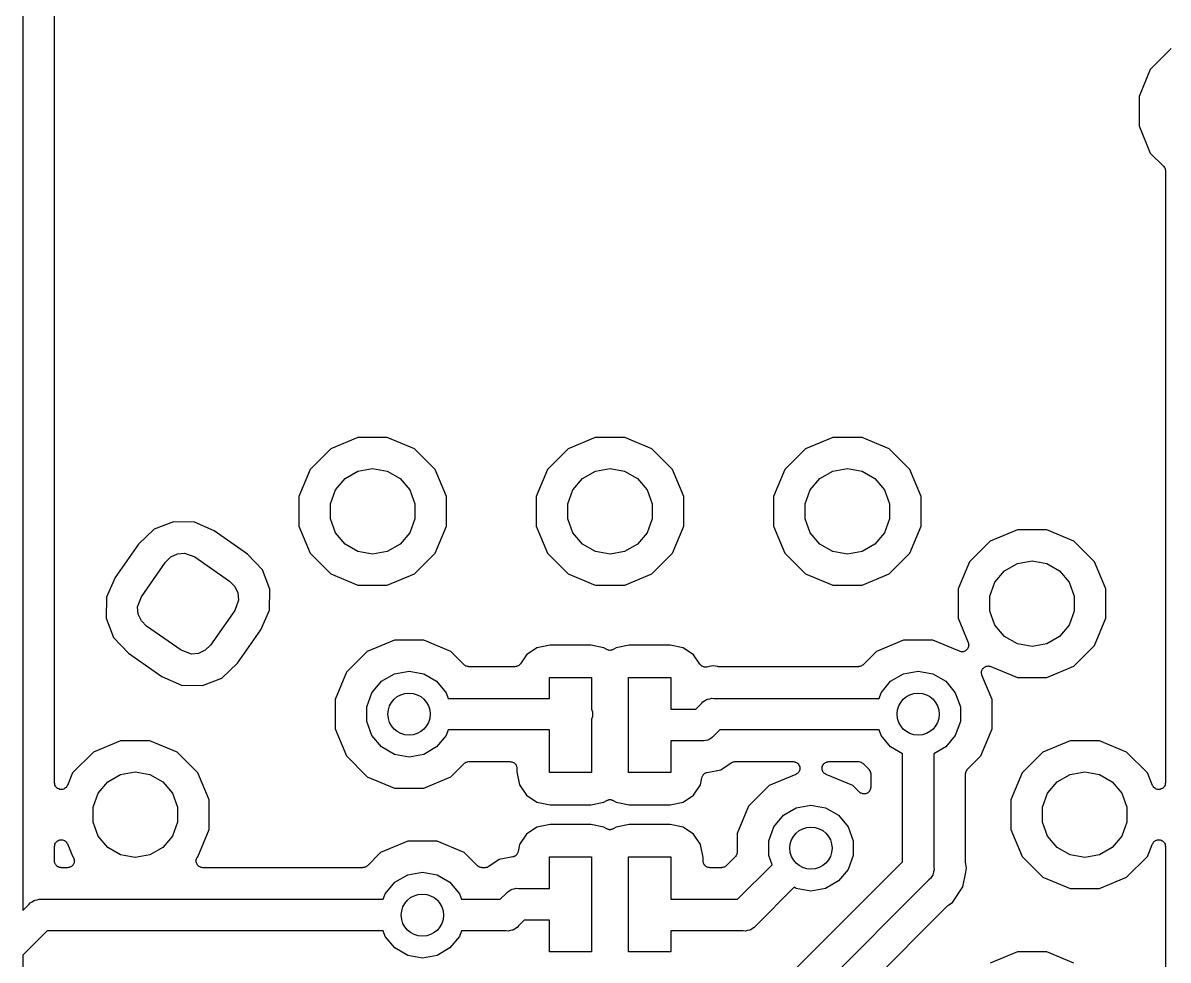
# Model space of a CAD drawing. Extents: x 64 to 244, y -149 to -41.
# Drawn here: x 83.48 to 105.19, y -79.59 to -61.83 of the extents above; entities that cross this region are included whole.
import ezdxf

# ---------------------------------------------------------------- set-up
doc = ezdxf.new("R2010")
doc.units = 0
doc.header["$MEASUREMENT"] = 0
doc.layers.add('BLACK', color=7, linetype='CONTINUOUS')

msp = doc.modelspace()

# ---------------------------------------------------------------- linework, layer by layer
at = {"layer": 'BLACK', "linetype": 'CONTINUOUS'}
for p, q in [((83.485, -57.2743), (83.485, -78.6507)), ((84.085, -76.2319), (84.085, -57.5754)), ((105.252, -62.3131), (104.858, -62.707)), ((104.858, -62.707), (104.645, -63.2215)), ((104.645, -63.2215), (104.645, -63.7785)), ((104.645, -63.7785), (104.858, -64.293)), ((104.858, -64.293), (105.108, -64.5427)), ((105.108, -64.5427), (105.111, -64.5473)), ((105.111, -64.5473), (105.115, -64.5509)), ((105.115, -64.5509), (105.124, -64.5652)), ((105.124, -64.5652), (105.133, -64.5788)), ((105.133, -64.5788), (105.135, -64.5842)), ((105.135, -64.5842), (105.137, -64.5891)), ((105.137, -64.5891), (105.14, -64.6054)), ((105.14, -64.6054), (105.145, -64.6214)), ((105.145, -64.6214), (105.144, -64.627)), ((105.144, -64.627), (105.145, -64.6325)), ((105.145, -64.6325), (105.145, -76.2319)), ((89.8365, -69.685), (89.322, -69.8981)), ((90.3935, -69.685), (89.8365, -69.685)), ((90.908, -69.8981), (90.3935, -69.685)), ((94.3365, -69.685), (93.822, -69.8981)), ((94.8935, -69.685), (94.3365, -69.685)), ((95.408, -69.8981), (94.8935, -69.685)), ((98.8365, -69.685), (98.322, -69.8981)), ((99.3935, -69.685), (98.8365, -69.685)), ((99.908, -69.8981), (99.3935, -69.685)), ((89.322, -69.8981), (88.9281, -70.292)), ((91.3019, -70.292), (90.908, -69.8981)), ((93.822, -69.8981), (93.4281, -70.292)), ((95.8019, -70.292), (95.408, -69.8981)), ((98.322, -69.8981), (97.9281, -70.292)), ((100.302, -70.292), (99.908, -69.8981)), ((88.9281, -70.292), (88.715, -70.8065)), ((89.5928, -70.4627), (89.8372, -70.3216)), ((89.8372, -70.3216), (90.115, -70.2727)), ((90.115, -70.2727), (90.3928, -70.3216)), ((90.3928, -70.3216), (90.6372, -70.4627)), ((91.515, -70.8065), (91.3019, -70.292)), ((93.4281, -70.292), (93.215, -70.8065)), ((94.0928, -70.4627), (94.3372, -70.3216)), ((94.3372, -70.3216), (94.615, -70.2727)), ((94.615, -70.2727), (94.8928, -70.3216)), ((94.8928, -70.3216), (95.1372, -70.4627)), ((96.015, -70.8065), (95.8019, -70.292)), ((97.9281, -70.292), (97.715, -70.8065)), ((98.5928, -70.4627), (98.8372, -70.3216)), ((98.8372, -70.3216), (99.115, -70.2727)), ((99.115, -70.2727), (99.3928, -70.3216)), ((99.3928, -70.3216), (99.6372, -70.4627)), ((100.515, -70.8065), (100.302, -70.292)), ((89.4115, -70.6788), (89.5928, -70.4627)), ((90.6372, -70.4627), (90.8185, -70.6788)), ((93.9115, -70.6788), (94.0928, -70.4627)), ((95.1372, -70.4627), (95.3185, -70.6788)), ((98.4115, -70.6788), (98.5928, -70.4627)), ((99.6372, -70.4627), (99.8185, -70.6788)), ((89.315, -70.9439), (89.4115, -70.6788)), ((90.8185, -70.6788), (90.915, -70.9439)), ((93.815, -70.9439), (93.9115, -70.6788)), ((95.3185, -70.6788), (95.415, -70.9439)), ((98.315, -70.9439), (98.4115, -70.6788)), ((99.8185, -70.6788), (99.915, -70.9439)), ((88.715, -70.8065), (88.715, -71.3635)), ((89.315, -71.2261), (89.315, -70.9439)), ((90.915, -70.9439), (90.915, -71.2261)), ((91.515, -71.3635), (91.515, -70.8065)), ((93.215, -70.8065), (93.215, -71.3635)), ((93.815, -71.2261), (93.815, -70.9439)), ((95.415, -70.9439), (95.415, -71.2261)), ((96.015, -71.3635), (96.015, -70.8065)), ((97.715, -70.8065), (97.715, -71.3635)), ((98.315, -71.2261), (98.315, -70.9439)), ((99.915, -70.9439), (99.915, -71.2261)), ((100.515, -71.3635), (100.515, -70.8065)), ((85.9732, -71.4246), (85.6788, -71.7064)), ((86.3411, -71.2815), (85.9732, -71.4246)), ((86.7358, -71.2901), (86.3411, -71.2815)), ((87.1088, -71.4543), (86.7358, -71.2901)), ((88.715, -71.3635), (88.9281, -71.878)), ((89.4115, -71.4912), (89.315, -71.2261)), ((90.915, -71.2261), (90.8185, -71.4912)), ((91.3019, -71.878), (91.515, -71.3635)), ((93.215, -71.3635), (93.4281, -71.878)), ((93.9115, -71.4912), (93.815, -71.2261)), ((95.415, -71.2261), (95.3185, -71.4912)), ((95.8019, -71.878), (96.015, -71.3635)), ((97.715, -71.3635), (97.9281, -71.878)), ((98.4115, -71.4912), (98.315, -71.2261)), ((99.915, -71.2261), (99.8185, -71.4912)), ((100.302, -71.878), (100.515, -71.3635)), ((87.7436, -71.8988), (87.1088, -71.4543)), ((89.5928, -71.7073), (89.4115, -71.4912)), ((90.8185, -71.4912), (90.6372, -71.7073)), ((94.0928, -71.7073), (93.9115, -71.4912)), ((95.3185, -71.4912), (95.1372, -71.7073)), ((98.5928, -71.7073), (98.4115, -71.4912)), ((99.8185, -71.4912), (99.6372, -71.7073)), ((102.337, -71.435), (101.822, -71.6481)), ((102.893, -71.435), (102.337, -71.435)), ((103.408, -71.6481), (102.893, -71.435)), ((85.6788, -71.7064), (85.2343, -72.3412)), ((89.8372, -71.8484), (89.5928, -71.7073)), ((90.115, -71.8973), (89.8372, -71.8484)), ((90.3928, -71.8484), (90.115, -71.8973)), ((90.6372, -71.7073), (90.3928, -71.8484)), ((94.3372, -71.8484), (94.0928, -71.7073)), ((94.615, -71.8973), (94.3372, -71.8484)), ((94.8928, -71.8484), (94.615, -71.8973)), ((95.1372, -71.7073), (94.8928, -71.8484)), ((98.8372, -71.8484), (98.5928, -71.7073)), ((99.115, -71.8973), (98.8372, -71.8484)), ((99.3928, -71.8484), (99.115, -71.8973)), ((99.6372, -71.7073), (99.3928, -71.8484)), ((101.822, -71.6481), (101.428, -72.042)), ((103.802, -72.042), (103.408, -71.6481)), ((85.7302, -72.7038), (86.1891, -72.0485)), ((86.1891, -72.0485), (86.2873, -71.9502)), ((86.2873, -71.9502), (86.4132, -71.8915)), ((86.4132, -71.8915), (86.5516, -71.8794)), ((86.5516, -71.8794), (86.7462, -71.9502)), ((86.7462, -71.9502), (87.4015, -72.4091)), ((88.0254, -72.1932), (87.7436, -71.8988)), ((88.9281, -71.878), (89.322, -72.2719)), ((90.908, -72.2719), (91.3019, -71.878)), ((93.4281, -71.878), (93.822, -72.2719)), ((95.408, -72.2719), (95.8019, -71.878)), ((97.9281, -71.878), (98.322, -72.2719)), ((99.908, -72.2719), (100.302, -71.878)), ((101.428, -72.042), (101.215, -72.5565)), ((102.093, -72.2127), (102.337, -72.0716)), ((102.337, -72.0716), (102.615, -72.0227)), ((102.615, -72.0227), (102.893, -72.0716)), ((102.893, -72.0716), (103.137, -72.2127)), ((104.015, -72.5565), (103.802, -72.042)), ((88.1685, -72.5611), (88.0254, -72.1932)), ((89.322, -72.2719), (89.8365, -72.485)), ((90.3935, -72.485), (90.908, -72.2719)), ((93.822, -72.2719), (94.3365, -72.485)), ((94.8935, -72.485), (95.408, -72.2719)), ((98.322, -72.2719), (98.8365, -72.485)), ((99.3935, -72.485), (99.908, -72.2719)), ((101.911, -72.4288), (102.093, -72.2127)), ((103.137, -72.2127), (103.319, -72.4288)), ((85.2343, -72.3412), (85.0701, -72.7142)), ((87.4015, -72.4091), (87.4998, -72.5073)), ((87.4998, -72.5073), (87.5585, -72.6332)), ((89.8365, -72.485), (90.3935, -72.485)), ((94.3365, -72.485), (94.8935, -72.485)), ((98.8365, -72.485), (99.3935, -72.485)), ((101.815, -72.6939), (101.911, -72.4288)), ((103.319, -72.4288), (103.415, -72.6939)), ((85.0701, -72.7142), (85.0615, -73.1089)), ((85.6594, -72.8984), (85.7302, -72.7038)), ((87.5585, -72.6332), (87.5706, -72.7716)), ((88.1599, -72.9558), (88.1685, -72.5611)), ((101.215, -72.5565), (101.215, -73.1135)), ((101.815, -72.9761), (101.815, -72.6939)), ((103.415, -72.6939), (103.415, -72.9761)), ((104.015, -73.1135), (104.015, -72.5565)), ((85.6715, -73.0368), (85.6594, -72.8984)), ((87.5706, -72.7716), (87.4998, -72.9662)), ((85.0615, -73.1089), (85.2046, -73.4768)), ((85.7302, -73.1627), (85.6715, -73.0368)), ((87.4998, -72.9662), (87.0409, -73.6215)), ((87.9957, -73.3288), (88.1599, -72.9558)), ((101.215, -73.1135), (101.405, -73.5728)), ((101.911, -73.2412), (101.815, -72.9761)), ((103.415, -72.9761), (103.319, -73.2412)), ((103.802, -73.628), (104.015, -73.1135)), ((85.8285, -73.2609), (85.7302, -73.1627)), ((86.4838, -73.7198), (85.8285, -73.2609)), ((87.5512, -73.9636), (87.9957, -73.3288)), ((102.093, -73.4573), (101.911, -73.2412)), ((103.319, -73.2412), (103.137, -73.4573)), ((85.2046, -73.4768), (85.4864, -73.7712)), ((90.5265, -73.53), (90.012, -73.7431)), ((91.0835, -73.53), (90.5265, -73.53)), ((91.598, -73.7431), (91.0835, -73.53)), ((100.179, -73.53), (99.664, -73.7431)), ((100.735, -73.53), (100.179, -73.53)), ((101.239, -73.7387), (100.735, -73.53)), ((101.405, -73.5728), (101.409, -73.5889)), ((101.409, -73.5889), (101.414, -73.6048)), ((102.337, -73.5984), (102.093, -73.4573)), ((103.137, -73.4573), (102.893, -73.5984)), ((85.4864, -73.7712), (86.1212, -74.2157)), ((86.6784, -73.7906), (86.4838, -73.7198)), ((86.8168, -73.7785), (86.6784, -73.7906)), ((86.9427, -73.7198), (86.8168, -73.7785)), ((87.0409, -73.6215), (86.9427, -73.7198)), ((90.012, -73.7431), (89.6181, -74.137)), ((91.8477, -73.9928), (91.598, -73.7431)), ((93.0324, -73.8024), (92.9181, -73.9736)), ((93.2309, -73.6698), (93.0324, -73.8024)), ((93.4775, -73.6208), (93.2309, -73.6698)), ((94.2525, -73.6208), (93.4775, -73.6208)), ((94.4991, -73.6698), (94.2525, -73.6208)), ((94.5444, -73.7001), (94.4991, -73.6698)), ((94.5521, -73.7035), (94.5444, -73.7001)), ((94.5588, -73.7084), (94.5521, -73.7035)), ((94.5721, -73.7123), (94.5588, -73.7084)), ((94.5848, -73.7179), (94.5721, -73.7123)), ((94.5932, -73.7184), (94.5848, -73.7179)), ((94.6012, -73.7208), (94.5932, -73.7184)), ((94.615, -73.7198), (94.6012, -73.7208)), ((94.6288, -73.7208), (94.615, -73.7198)), ((94.6368, -73.7184), (94.6288, -73.7208)), ((94.6452, -73.7179), (94.6368, -73.7184)), ((94.6579, -73.7123), (94.6452, -73.7179)), ((94.6712, -73.7084), (94.6579, -73.7123)), ((94.6779, -73.7035), (94.6712, -73.7084)), ((94.6856, -73.7001), (94.6779, -73.7035)), ((94.7309, -73.6698), (94.6856, -73.7001)), ((94.9775, -73.6208), (94.7309, -73.6698)), ((95.7525, -73.6208), (94.9775, -73.6208)), ((95.9991, -73.6698), (95.7525, -73.6208)), ((96.1976, -73.8024), (95.9991, -73.6698)), ((96.3179, -73.9826), (96.1976, -73.8024)), ((99.664, -73.7431), (99.4143, -73.9928)), ((101.256, -73.7423), (101.239, -73.7387)), ((101.271, -73.7473), (101.256, -73.7423)), ((101.277, -73.747), (101.271, -73.7473)), ((101.282, -73.7482), (101.277, -73.747)), ((101.299, -73.7461), (101.282, -73.7482)), ((101.315, -73.7454), (101.299, -73.7461)), ((101.321, -73.7432), (101.315, -73.7454)), ((101.326, -73.7425), (101.321, -73.7432)), ((101.341, -73.7348), (101.326, -73.7425)), ((101.356, -73.7285), (101.341, -73.7348)), ((101.36, -73.7247), (101.356, -73.7285)), ((101.365, -73.7221), (101.36, -73.7247)), ((101.376, -73.7099), (101.365, -73.7221)), ((101.389, -73.6987), (101.376, -73.7099)), ((101.391, -73.6937), (101.389, -73.6987)), ((101.395, -73.6896), (101.391, -73.6937)), ((101.401, -73.6743), (101.395, -73.6896)), ((101.409, -73.6595), (101.401, -73.6743)), ((101.41, -73.654), (101.409, -73.6595)), ((101.412, -73.6488), (101.41, -73.654)), ((101.413, -73.6323), (101.412, -73.6488)), ((101.415, -73.6158), (101.413, -73.6323)), ((101.414, -73.6048), (101.414, -73.6104)), ((101.414, -73.6104), (101.415, -73.6158)), ((102.615, -73.6473), (102.337, -73.5984)), ((102.893, -73.5984), (102.615, -73.6473)), ((103.408, -74.0219), (103.802, -73.628)), ((87.2568, -74.2454), (87.5512, -73.9636)), ((91.8523, -73.996), (91.8477, -73.9928)), ((91.8559, -74.0003), (91.8523, -73.996)), ((91.8702, -74.0086), (91.8559, -74.0003)), ((91.8838, -74.0181), (91.8702, -74.0086)), ((91.8892, -74.0195), (91.8838, -74.0181)), ((91.8941, -74.0223), (91.8892, -74.0195)), ((91.9104, -74.0252), (91.8941, -74.0223)), ((91.9264, -74.0295), (91.9104, -74.0252)), ((91.932, -74.029), (91.9264, -74.0295)), ((91.9375, -74.03), (91.932, -74.029)), ((92.8125, -74.03), (91.9375, -74.03)), ((92.8302, -74.0269), (92.8125, -74.03)), ((92.848, -74.0249), (92.8302, -74.0269)), ((92.8518, -74.0231), (92.848, -74.0249)), ((92.8559, -74.0223), (92.8518, -74.0231)), ((92.8715, -74.0134), (92.8559, -74.0223)), ((92.8876, -74.0054), (92.8715, -74.0134)), ((92.8905, -74.0024), (92.8876, -74.0054)), ((92.8941, -74.0003), (92.8905, -74.0024)), ((92.9057, -73.9865), (92.8941, -74.0003)), ((92.9181, -73.9736), (92.9057, -73.9865)), ((96.3237, -73.9886), (96.3179, -73.9826)), ((96.3281, -73.9958), (96.3237, -73.9886)), ((96.3389, -74.0044), (96.3281, -73.9958)), ((96.3484, -74.0144), (96.3389, -74.0044)), ((96.3559, -74.0181), (96.3484, -74.0144)), ((96.3625, -74.0234), (96.3559, -74.0181)), ((96.3756, -74.0278), (96.3625, -74.0234)), ((96.388, -74.0339), (96.3756, -74.0278)), ((96.4936, -74.0276), (96.4483, -74.0366)), ((96.57, -74.0124), (96.4936, -74.0276)), ((96.4936, -74.0276), (96.4936, -74.0276)), ((96.6464, -74.0276), (96.57, -74.0124)), ((96.6589, -74.0278), (96.6464, -74.0276)), ((96.6711, -74.03), (96.6589, -74.0278)), ((99.3245, -74.03), (96.6711, -74.03)), ((99.33, -74.029), (99.3245, -74.03)), ((99.3356, -74.0295), (99.33, -74.029)), ((99.3516, -74.0252), (99.3356, -74.0295)), ((99.3679, -74.0223), (99.3516, -74.0252)), ((99.3728, -74.0195), (99.3679, -74.0223)), ((99.3782, -74.0181), (99.3728, -74.0195)), ((99.3918, -74.0086), (99.3782, -74.0181)), ((99.4061, -74.0003), (99.3918, -74.0086)), ((99.4097, -73.996), (99.4061, -74.0003)), ((99.4143, -73.9928), (99.4097, -73.996)), ((101.716, -74.0365), (101.731, -74.0302)), ((101.731, -74.0302), (101.746, -74.0225)), ((101.746, -74.0225), (101.751, -74.0218)), ((101.751, -74.0218), (101.757, -74.0196)), ((101.757, -74.0196), (101.773, -74.0189)), ((101.773, -74.0189), (101.79, -74.0168)), ((101.79, -74.0168), (101.795, -74.018)), ((101.795, -74.018), (101.801, -74.0177)), ((101.801, -74.0177), (101.816, -74.0227)), ((101.816, -74.0227), (101.833, -74.0263)), ((101.833, -74.0263), (102.337, -74.235)), ((102.893, -74.235), (103.408, -74.0219)), ((86.1212, -74.2157), (86.4942, -74.3799)), ((86.8889, -74.3885), (87.2568, -74.2454)), ((89.6181, -74.137), (89.405, -74.6515)), ((90.2828, -74.3077), (90.5272, -74.1666)), ((90.5272, -74.1666), (90.805, -74.1177)), ((90.805, -74.1177), (91.0828, -74.1666)), ((91.0828, -74.1666), (91.3272, -74.3077)), ((93.465, -74.63), (93.465, -74.235)), ((93.465, -74.235), (94.265, -74.235)), ((94.265, -74.235), (94.265, -74.8355)), ((94.965, -76.035), (94.965, -74.235)), ((94.965, -74.235), (95.765, -74.235)), ((95.765, -74.235), (95.765, -74.835)), ((96.3963, -74.0348), (96.388, -74.0339)), ((96.4042, -74.0375), (96.3963, -74.0348)), ((96.4181, -74.0372), (96.4042, -74.0375)), ((96.4318, -74.0387), (96.4181, -74.0372)), ((96.44, -74.0368), (96.4318, -74.0387)), ((96.4483, -74.0366), (96.44, -74.0368)), ((99.9348, -74.3077), (100.179, -74.1666)), ((100.179, -74.1666), (100.457, -74.1177)), ((100.457, -74.1177), (100.735, -74.1666)), ((100.735, -74.1666), (100.979, -74.3077)), ((101.657, -74.1492), (101.659, -74.1327)), ((101.658, -74.1546), (101.657, -74.1492)), ((101.658, -74.1602), (101.658, -74.1546)), ((101.663, -74.176), (101.658, -74.1602)), ((101.659, -74.1327), (101.66, -74.1162)), ((101.66, -74.1162), (101.662, -74.111)), ((101.662, -74.111), (101.663, -74.1054)), ((101.663, -74.1054), (101.671, -74.0907)), ((101.667, -74.1922), (101.663, -74.176)), ((101.857, -74.6515), (101.667, -74.1922)), ((101.671, -74.0907), (101.677, -74.0754)), ((101.677, -74.0754), (101.681, -74.0713)), ((101.681, -74.0713), (101.683, -74.0663)), ((101.683, -74.0663), (101.696, -74.0551)), ((101.696, -74.0551), (101.707, -74.0429)), ((101.707, -74.0429), (101.712, -74.0403)), ((101.712, -74.0403), (101.716, -74.0365)), ((102.337, -74.235), (102.893, -74.235)), ((86.4942, -74.3799), (86.8889, -74.3885)), ((90.1015, -74.5238), (90.2828, -74.3077)), ((91.3272, -74.3077), (91.5085, -74.5238)), ((99.7535, -74.5238), (99.9348, -74.3077)), ((100.979, -74.3077), (101.161, -74.5238)), ((89.405, -74.6515), (89.405, -75.2085)), ((90.005, -74.7889), (90.1015, -74.5238)), ((91.5085, -74.5238), (91.5472, -74.63)), ((91.5472, -74.63), (93.465, -74.63)), ((96.3742, -74.6966), (96.4087, -74.6767)), ((96.4087, -74.6767), (96.4413, -74.6539)), ((96.4413, -74.6539), (96.4542, -74.6504)), ((96.4542, -74.6504), (96.4658, -74.6437)), ((96.4658, -74.6437), (96.505, -74.6368)), ((96.505, -74.6368), (96.5434, -74.6265)), ((96.5434, -74.6265), (96.5831, -74.63)), ((96.5831, -74.63), (99.7148, -74.63)), ((99.7148, -74.63), (99.7535, -74.5238)), ((101.161, -74.5238), (101.257, -74.7889)), ((101.857, -75.2085), (101.857, -74.6515)), ((90.005, -75.0711), (90.005, -74.7889)), ((94.265, -74.8355), (94.2793, -74.8734)), ((94.2793, -74.8734), (94.2793, -74.8753)), ((94.2793, -74.8753), (94.28, -74.8771)), ((94.28, -74.8771), (94.28, -74.9282)), ((95.765, -74.835), (96.2407, -74.835)), ((96.2407, -74.835), (96.3486, -74.7271)), ((96.3486, -74.7271), (96.3742, -74.6966)), ((101.257, -74.7889), (101.257, -75.0711)), ((90.1015, -75.3362), (90.005, -75.0711)), ((94.28, -74.9829), (94.265, -75.0241)), ((94.265, -75.0241), (94.265, -76.035)), ((94.28, -74.9282), (94.2806, -74.9792)), ((94.2806, -74.9792), (94.28, -74.981)), ((94.28, -74.981), (94.28, -74.9829)), ((101.257, -75.0711), (101.161, -75.3362)), ((89.405, -75.2085), (89.6181, -75.723)), ((91.5472, -75.23), (91.5085, -75.3362)), ((93.465, -75.23), (91.5472, -75.23)), ((93.465, -76.035), (93.465, -75.23)), ((96.6943, -75.23), (96.5864, -75.3379)), ((99.7148, -75.23), (96.6943, -75.23)), ((99.7535, -75.3362), (99.7148, -75.23)), ((101.644, -75.723), (101.857, -75.2085)), ((85.3365, -75.435), (84.822, -75.6481)), ((85.8935, -75.435), (85.3365, -75.435)), ((86.408, -75.6481), (85.8935, -75.435)), ((90.2828, -75.5523), (90.1015, -75.3362)), ((91.5085, -75.3362), (91.3272, -75.5523)), ((96.3519, -75.435), (95.765, -75.435)), ((95.765, -75.435), (95.765, -76.035)), ((96.3915, -75.4385), (96.3519, -75.435)), ((96.43, -75.4282), (96.3915, -75.4385)), ((96.4692, -75.4213), (96.43, -75.4282)), ((96.4808, -75.4146), (96.4692, -75.4213)), ((96.4937, -75.4111), (96.4808, -75.4146)), ((96.5263, -75.3883), (96.4937, -75.4111)), ((96.5608, -75.3684), (96.5263, -75.3883)), ((96.5864, -75.3379), (96.5608, -75.3684)), ((99.9348, -75.5523), (99.7535, -75.3362)), ((101.161, -75.3362), (100.979, -75.5523)), ((103.337, -75.435), (102.822, -75.6481)), ((103.893, -75.435), (103.337, -75.435)), ((104.408, -75.6481), (103.893, -75.435)), ((84.822, -75.6481), (84.4281, -76.042)), ((86.8019, -76.042), (86.408, -75.6481)), ((89.6181, -75.723), (90.012, -76.1169)), ((90.5272, -75.6934), (90.2828, -75.5523)), ((90.805, -75.7423), (90.5272, -75.6934)), ((91.0828, -75.6934), (90.805, -75.7423)), ((91.3272, -75.5523), (91.0828, -75.6934)), ((100.157, -75.6806), (99.9348, -75.5523)), ((100.157, -77.7267), (100.157, -75.6806)), ((100.979, -75.5523), (100.757, -75.6806)), ((100.757, -75.6806), (100.757, -77.8379)), ((101.394, -75.9727), (101.644, -75.723)), ((102.822, -75.6481), (102.428, -76.042)), ((104.802, -76.042), (104.408, -75.6481)), ((91.598, -76.1169), (91.8477, -75.8672)), ((91.8477, -75.8672), (91.8523, -75.864)), ((91.8523, -75.864), (91.8559, -75.8597)), ((91.8559, -75.8597), (91.8702, -75.8514)), ((91.8702, -75.8514), (91.8838, -75.8419)), ((91.8838, -75.8419), (91.8892, -75.8405)), ((91.8892, -75.8405), (91.8941, -75.8377)), ((91.8941, -75.8377), (91.9104, -75.8348)), ((91.9104, -75.8348), (91.9264, -75.8305)), ((91.9264, -75.8305), (91.932, -75.831)), ((91.932, -75.831), (91.9375, -75.83)), ((91.9375, -75.83), (92.7238, -75.83)), ((92.7238, -75.83), (92.7347, -75.8319)), ((92.7347, -75.8319), (92.7458, -75.8319)), ((92.7458, -75.8319), (92.7563, -75.8357)), ((92.7563, -75.8357), (92.7672, -75.8377)), ((92.7672, -75.8377), (92.7768, -75.8432)), ((92.7768, -75.8432), (92.7873, -75.847)), ((92.7873, -75.847), (92.7958, -75.8542)), ((92.7958, -75.8542), (92.8054, -75.8597)), ((92.8054, -75.8597), (92.8125, -75.8682)), ((92.8125, -75.8682), (92.821, -75.8754)), ((92.821, -75.8754), (92.8266, -75.885)), ((92.8266, -75.885), (92.8337, -75.8935)), ((92.8337, -75.8935), (92.8375, -75.9039)), ((92.8375, -75.9039), (92.8431, -75.9136)), ((92.8431, -75.9136), (92.845, -75.9245)), ((92.845, -75.9245), (92.8488, -75.9349)), ((92.8488, -75.9349), (92.8488, -75.9461)), ((92.8488, -75.9461), (92.8508, -75.957)), ((92.8508, -75.957), (92.8508, -76.0225)), ((96.4568, -76.0344), (96.7162, -75.9828)), ((96.7162, -75.9828), (96.9128, -75.8514)), ((96.9128, -75.8514), (96.9267, -75.8453)), ((96.9267, -75.8453), (96.9399, -75.8377)), ((96.9399, -75.8377), (96.9468, -75.8364)), ((96.9468, -75.8364), (96.9532, -75.8336)), ((96.9532, -75.8336), (96.9684, -75.8326)), ((96.9684, -75.8326), (96.9833, -75.83)), ((96.9833, -75.83), (98.0875, -75.83)), ((98.0875, -75.83), (98.1065, -75.8334)), ((98.1065, -75.8334), (98.1257, -75.8359)), ((98.1257, -75.8359), (98.1281, -75.8372)), ((98.1281, -75.8372), (98.1309, -75.8377)), ((98.1309, -75.8377), (98.1476, -75.8473)), ((98.1476, -75.8473), (98.1648, -75.8562)), ((98.1648, -75.8562), (98.1667, -75.8583)), ((98.1667, -75.8583), (98.1691, -75.8597)), ((98.1691, -75.8597), (98.1815, -75.8745)), ((98.1815, -75.8745), (98.1946, -75.8888)), ((98.1946, -75.8888), (98.1956, -75.8914)), ((98.1956, -75.8914), (98.1974, -75.8935)), ((98.1974, -75.8935), (98.2041, -75.9117)), ((98.2041, -75.9117), (98.2115, -75.9295)), ((98.2125, -75.9791), (98.2059, -75.9972)), ((98.2115, -75.9295), (98.2116, -75.9323)), ((98.2116, -75.9323), (98.2125, -75.9349)), ((98.2125, -75.9349), (98.2125, -75.9543)), ((98.2125, -75.9543), (98.2134, -75.9736)), ((98.2134, -75.9736), (98.2125, -75.9762)), ((98.2125, -75.9762), (98.2125, -75.9791)), ((98.6366, -75.9736), (98.6375, -75.9543)), ((98.6375, -75.9762), (98.6366, -75.9736)), ((98.6375, -75.9349), (98.6384, -75.9323)), ((98.6375, -75.9543), (98.6375, -75.9349)), ((98.6375, -75.9791), (98.6375, -75.9762)), ((98.6441, -75.9972), (98.6375, -75.9791)), ((98.6384, -75.9323), (98.6385, -75.9295)), ((98.6385, -75.9295), (98.6459, -75.9117)), ((98.6459, -75.9117), (98.6526, -75.8935)), ((98.6526, -75.8935), (98.6544, -75.8914)), ((98.6544, -75.8914), (98.6554, -75.8888)), ((98.6554, -75.8888), (98.6685, -75.8745)), ((98.6685, -75.8745), (98.6809, -75.8597)), ((98.6809, -75.8597), (98.6833, -75.8583)), ((98.6833, -75.8583), (98.6852, -75.8562)), ((98.6852, -75.8562), (98.7024, -75.8473)), ((98.7024, -75.8473), (98.7191, -75.8377)), ((98.7191, -75.8377), (98.7219, -75.8372)), ((98.7219, -75.8372), (98.7243, -75.8359)), ((98.7243, -75.8359), (98.7435, -75.8334)), ((98.7435, -75.8334), (98.7625, -75.83)), ((98.7625, -75.83), (99.3245, -75.83)), ((99.3245, -75.83), (99.33, -75.831)), ((99.33, -75.831), (99.3356, -75.8305)), ((99.3356, -75.8305), (99.3516, -75.8348)), ((99.3516, -75.8348), (99.3679, -75.8377)), ((99.3679, -75.8377), (99.3728, -75.8405)), ((99.3728, -75.8405), (99.3782, -75.8419)), ((99.3782, -75.8419), (99.3918, -75.8514)), ((99.3918, -75.8514), (99.4061, -75.8597)), ((99.4061, -75.8597), (99.4097, -75.864)), ((99.4097, -75.864), (99.4143, -75.8672)), ((99.4143, -75.8672), (99.5198, -75.9727)), ((99.5198, -75.9727), (99.523, -75.9773)), ((99.523, -75.9773), (99.5273, -75.9809)), ((99.5273, -75.9809), (99.5356, -75.9952)), ((101.378, -75.9952), (101.387, -75.9809)), ((101.387, -75.9809), (101.391, -75.9773)), ((101.391, -75.9773), (101.394, -75.9727)), ((84.4281, -76.042), (84.3293, -76.2805)), ((85.0928, -76.2127), (85.3372, -76.0716)), ((85.3372, -76.0716), (85.615, -76.0227)), ((85.615, -76.0227), (85.8928, -76.0716)), ((85.8928, -76.0716), (86.1372, -76.2127)), ((87.015, -76.5565), (86.8019, -76.042)), ((90.012, -76.1169), (90.5265, -76.33)), ((91.0835, -76.33), (91.598, -76.1169)), ((92.8508, -76.0225), (92.8998, -76.2691)), ((94.265, -76.035), (93.465, -76.035)), ((95.765, -76.035), (94.965, -76.035)), ((96.3302, -76.2691), (96.357, -76.1342)), ((96.357, -76.1342), (96.3601, -76.1264)), ((96.3601, -76.1264), (96.3613, -76.1181)), ((96.3613, -76.1181), (96.368, -76.106)), ((96.368, -76.106), (96.373, -76.093)), ((96.373, -76.093), (96.3785, -76.0868)), ((96.3785, -76.0868), (96.3825, -76.0794)), ((96.3825, -76.0794), (96.393, -76.0703)), ((96.393, -76.0703), (96.4021, -76.0599)), ((96.4021, -76.0599), (96.4094, -76.0559)), ((96.4094, -76.0559), (96.4157, -76.0504)), ((96.4157, -76.0504), (96.4286, -76.0453)), ((96.4286, -76.0453), (96.4408, -76.0387)), ((96.4408, -76.0387), (96.449, -76.0374)), ((96.449, -76.0374), (96.4568, -76.0344)), ((98.1361, -76.0743), (97.632, -76.2831)), ((98.1524, -76.0639), (98.1361, -76.0743)), ((98.1691, -76.0543), (98.1524, -76.0639)), ((98.1709, -76.0521), (98.1691, -76.0543)), ((98.1733, -76.0506), (98.1709, -76.0521)), ((98.185, -76.0353), (98.1733, -76.0506)), ((98.1974, -76.0205), (98.185, -76.0353)), ((98.1984, -76.0179), (98.1974, -76.0205)), ((98.2001, -76.0156), (98.1984, -76.0179)), ((98.2059, -75.9972), (98.2001, -76.0156)), ((98.6499, -76.0156), (98.6441, -75.9972)), ((98.6516, -76.0179), (98.6499, -76.0156)), ((98.6526, -76.0205), (98.6516, -76.0179)), ((98.665, -76.0353), (98.6526, -76.0205)), ((98.6767, -76.0506), (98.665, -76.0353)), ((98.6791, -76.0521), (98.6767, -76.0506)), ((98.6809, -76.0543), (98.6791, -76.0521)), ((98.6976, -76.064), (98.6809, -76.0543)), ((98.7139, -76.0743), (98.6976, -76.064)), ((99.218, -76.2831), (98.7139, -76.0743)), ((99.5356, -75.9952), (99.5451, -76.0088)), ((99.5451, -76.0088), (99.5465, -76.0142)), ((99.5465, -76.0142), (99.5493, -76.0191)), ((99.5493, -76.0191), (99.5522, -76.0354)), ((99.5522, -76.0354), (99.5565, -76.0514)), ((99.5565, -76.0514), (99.556, -76.057)), ((99.556, -76.057), (99.557, -76.0625)), ((99.557, -76.0625), (99.557, -76.3155)), ((101.357, -76.0514), (101.362, -76.0354)), ((101.358, -76.057), (101.357, -76.0514)), ((101.357, -76.0625), (101.358, -76.057)), ((101.357, -77.7499), (101.357, -76.0625)), ((101.362, -76.0354), (101.365, -76.0191)), ((101.365, -76.0191), (101.367, -76.0142)), ((101.367, -76.0142), (101.369, -76.0088)), ((101.369, -76.0088), (101.378, -75.9952)), ((102.428, -76.042), (102.215, -76.5565)), ((103.093, -76.2127), (103.337, -76.0716)), ((103.337, -76.0716), (103.615, -76.0227)), ((103.615, -76.0227), (103.893, -76.0716)), ((103.893, -76.0716), (104.137, -76.2127)), ((104.901, -76.2805), (104.802, -76.042)), ((84.0884, -76.2509), (84.085, -76.2319)), ((84.0909, -76.2701), (84.0884, -76.2509)), ((84.0922, -76.2726), (84.0909, -76.2701)), ((84.0927, -76.2753), (84.0922, -76.2726)), ((84.1023, -76.2921), (84.0927, -76.2753)), ((84.1112, -76.3092), (84.1023, -76.2921)), ((84.1133, -76.3111), (84.1112, -76.3092)), ((84.1147, -76.3135), (84.1133, -76.3111)), ((84.1295, -76.326), (84.1147, -76.3135)), ((84.1438, -76.339), (84.1295, -76.326)), ((84.1464, -76.3401), (84.1438, -76.339)), ((84.1485, -76.3419), (84.1464, -76.3401)), ((84.1667, -76.3485), (84.1485, -76.3419)), ((84.1845, -76.3559), (84.1667, -76.3485)), ((84.1873, -76.356), (84.1845, -76.3559)), ((84.1899, -76.357), (84.1873, -76.356)), ((84.2093, -76.357), (84.1899, -76.357)), ((84.2286, -76.3578), (84.2093, -76.357)), ((84.2312, -76.357), (84.2286, -76.3578)), ((84.2341, -76.357), (84.2312, -76.357)), ((84.2522, -76.3504), (84.2341, -76.357)), ((84.2706, -76.3445), (84.2522, -76.3504)), ((84.2729, -76.3428), (84.2706, -76.3445)), ((84.2755, -76.3419), (84.2729, -76.3428)), ((84.2903, -76.3295), (84.2755, -76.3419)), ((84.3056, -76.3177), (84.2903, -76.3295)), ((84.3071, -76.3153), (84.3056, -76.3177)), ((84.3093, -76.3135), (84.3071, -76.3153)), ((84.319, -76.2968), (84.3093, -76.3135)), ((84.3293, -76.2805), (84.319, -76.2968)), ((84.9115, -76.4288), (85.0928, -76.2127)), ((86.1372, -76.2127), (86.3185, -76.4288)), ((90.5265, -76.33), (91.0835, -76.33)), ((92.8998, -76.2691), (93.0324, -76.4676)), ((96.1976, -76.4676), (96.3302, -76.2691)), ((97.632, -76.2831), (97.2381, -76.677)), ((99.3402, -76.4053), (99.218, -76.2831)), ((99.3538, -76.4148), (99.3402, -76.4053)), ((99.3665, -76.4255), (99.3538, -76.4148)), ((99.5146, -76.4078), (99.5028, -76.4195)), ((99.5273, -76.3971), (99.5146, -76.4078)), ((99.5301, -76.3923), (99.5273, -76.3971)), ((99.534, -76.3883), (99.5301, -76.3923)), ((99.541, -76.3733), (99.534, -76.3883)), ((99.5493, -76.3589), (99.541, -76.3733)), ((99.5503, -76.3534), (99.5493, -76.3589)), ((99.5527, -76.3484), (99.5503, -76.3534)), ((99.5541, -76.3318), (99.5527, -76.3484)), ((99.557, -76.3155), (99.5541, -76.3318)), ((102.911, -76.4288), (103.093, -76.2127)), ((104.137, -76.2127), (104.319, -76.4288)), ((104.911, -76.2968), (104.901, -76.2805)), ((104.921, -76.3135), (104.911, -76.2968)), ((104.923, -76.3153), (104.921, -76.3135)), ((104.924, -76.3177), (104.923, -76.3153)), ((104.94, -76.3295), (104.924, -76.3177)), ((104.955, -76.3419), (104.94, -76.3295)), ((104.957, -76.3428), (104.955, -76.3419)), ((104.959, -76.3445), (104.957, -76.3428)), ((104.978, -76.3504), (104.959, -76.3445)), ((104.996, -76.357), (104.978, -76.3504)), ((104.999, -76.357), (104.996, -76.357)), ((105.001, -76.3578), (104.999, -76.357)), ((105.021, -76.357), (105.001, -76.3578)), ((105.04, -76.357), (105.021, -76.357)), ((105.043, -76.356), (105.04, -76.357)), ((105.045, -76.3559), (105.043, -76.356)), ((105.063, -76.3485), (105.045, -76.3559)), ((105.082, -76.3419), (105.063, -76.3485)), ((105.084, -76.3401), (105.082, -76.3419)), ((105.086, -76.339), (105.084, -76.3401)), ((105.1, -76.326), (105.086, -76.339)), ((105.115, -76.3135), (105.1, -76.326)), ((105.117, -76.3111), (105.115, -76.3135)), ((105.119, -76.3092), (105.117, -76.3111)), ((105.128, -76.2921), (105.119, -76.3092)), ((105.137, -76.2753), (105.128, -76.2921)), ((105.138, -76.2726), (105.137, -76.2753)), ((105.139, -76.2701), (105.138, -76.2726)), ((105.142, -76.2509), (105.139, -76.2701)), ((105.145, -76.2319), (105.142, -76.2509)), ((84.815, -76.6939), (84.9115, -76.4288)), ((86.3185, -76.4288), (86.415, -76.6939)), ((87.015, -77.1135), (87.015, -76.5565)), ((93.0324, -76.4676), (93.2309, -76.6002)), ((93.2309, -76.6002), (93.4775, -76.6492)), ((94.2525, -76.6492), (94.4991, -76.6002)), ((94.4991, -76.6002), (94.5444, -76.5699)), ((94.5444, -76.5699), (94.5521, -76.5665)), ((94.5521, -76.5665), (94.5588, -76.5616)), ((94.5588, -76.5616), (94.5721, -76.5577)), ((94.5721, -76.5577), (94.5848, -76.5521)), ((94.5848, -76.5521), (94.5932, -76.5516)), ((94.5932, -76.5516), (94.6012, -76.5492)), ((94.6012, -76.5492), (94.615, -76.5502)), ((94.615, -76.5502), (94.6288, -76.5492)), ((94.6288, -76.5492), (94.6368, -76.5516)), ((94.6368, -76.5516), (94.6452, -76.5521)), ((94.6452, -76.5521), (94.6579, -76.5577)), ((94.6579, -76.5577), (94.6712, -76.5616)), ((94.6712, -76.5616), (94.6779, -76.5665)), ((94.6779, -76.5665), (94.6856, -76.5699)), ((94.6856, -76.5699), (94.7309, -76.6002)), ((94.7309, -76.6002), (94.9775, -76.6492)), ((95.7525, -76.6492), (95.9991, -76.6002)), ((95.9991, -76.6002), (96.1976, -76.4676)), ((99.3718, -76.4274), (99.3665, -76.4255)), ((99.3763, -76.4306), (99.3718, -76.4274)), ((99.3924, -76.4349), (99.3763, -76.4306)), ((99.4079, -76.4406), (99.3924, -76.4349)), ((99.4135, -76.4406), (99.4079, -76.4406)), ((99.4189, -76.442), (99.4135, -76.4406)), ((99.4355, -76.4406), (99.4189, -76.442)), ((99.4521, -76.4406), (99.4355, -76.4406)), ((99.4573, -76.4387), (99.4521, -76.4406)), ((99.4629, -76.4382), (99.4573, -76.4387)), ((99.4779, -76.4312), (99.4629, -76.4382)), ((99.4935, -76.4255), (99.4779, -76.4312)), ((99.4978, -76.4219), (99.4935, -76.4255)), ((99.5028, -76.4195), (99.4978, -76.4219)), ((102.215, -76.5565), (102.215, -77.1135)), ((102.815, -76.6939), (102.911, -76.4288)), ((104.319, -76.4288), (104.415, -76.6939)), ((84.815, -76.9761), (84.815, -76.6939)), ((86.415, -76.6939), (86.415, -76.9761)), ((93.4775, -76.6492), (94.2525, -76.6492)), ((94.9775, -76.6492), (95.7525, -76.6492)), ((97.2381, -76.677), (97.025, -77.1915)), ((97.7215, -77.0638), (97.9028, -76.8477)), ((97.9028, -76.8477), (98.1472, -76.7066)), ((98.1472, -76.7066), (98.425, -76.6577)), ((98.425, -76.6577), (98.7028, -76.7066)), ((98.7028, -76.7066), (98.9472, -76.8477)), ((98.9472, -76.8477), (99.1285, -77.0638)), ((102.815, -76.9761), (102.815, -76.6939)), ((104.415, -76.6939), (104.415, -76.9761)), ((84.9115, -77.2412), (84.815, -76.9761)), ((86.415, -76.9761), (86.3185, -77.2412)), ((93.2309, -77.0698), (93.0324, -77.2024)), ((93.4775, -77.0208), (93.2309, -77.0698)), ((94.2525, -77.0208), (93.4775, -77.0208)), ((94.4991, -77.0698), (94.2525, -77.0208)), ((94.5444, -77.1001), (94.4991, -77.0698)), ((94.7309, -77.0698), (94.6856, -77.1001)), ((94.9775, -77.0208), (94.7309, -77.0698)), ((95.7525, -77.0208), (94.9775, -77.0208)), ((95.9991, -77.0698), (95.7525, -77.0208)), ((96.1976, -77.2024), (95.9991, -77.0698)), ((97.625, -77.3289), (97.7215, -77.0638)), ((99.1285, -77.0638), (99.225, -77.3289)), ((102.911, -77.2412), (102.815, -76.9761)), ((104.415, -76.9761), (104.319, -77.2412)), ((85.0928, -77.4573), (84.9115, -77.2412)), ((86.3185, -77.2412), (86.1372, -77.4573)), ((86.7998, -77.6331), (87.015, -77.1135)), ((93.0324, -77.2024), (92.8998, -77.4009)), ((94.5521, -77.1035), (94.5444, -77.1001)), ((94.5588, -77.1084), (94.5521, -77.1035)), ((94.5721, -77.1123), (94.5588, -77.1084)), ((94.5848, -77.1179), (94.5721, -77.1123)), ((94.5932, -77.1184), (94.5848, -77.1179)), ((94.6012, -77.1208), (94.5932, -77.1184)), ((94.615, -77.1198), (94.6012, -77.1208)), ((94.6288, -77.1208), (94.615, -77.1198)), ((94.6368, -77.1184), (94.6288, -77.1208)), ((94.6452, -77.1179), (94.6368, -77.1184)), ((94.6579, -77.1123), (94.6452, -77.1179)), ((94.6712, -77.1084), (94.6579, -77.1123)), ((94.6779, -77.1035), (94.6712, -77.1084)), ((94.6856, -77.1001), (94.6779, -77.1035)), ((96.3302, -77.4009), (96.1976, -77.2024)), ((97.025, -77.1915), (97.025, -77.5446)), ((102.215, -77.1135), (102.428, -77.628)), ((103.093, -77.4573), (102.911, -77.2412)), ((104.319, -77.2412), (104.137, -77.4573)), ((84.085, -77.4381), (84.0884, -77.4191)), ((84.085, -77.713), (84.085, -77.4381)), ((84.0884, -77.4191), (84.0909, -77.3999)), ((84.0909, -77.3999), (84.0922, -77.3974)), ((84.0922, -77.3974), (84.0927, -77.3947)), ((84.0927, -77.3947), (84.1023, -77.3779)), ((84.1023, -77.3779), (84.1112, -77.3608)), ((84.1112, -77.3608), (84.1133, -77.3589)), ((84.1133, -77.3589), (84.1147, -77.3565)), ((84.1147, -77.3565), (84.1295, -77.344)), ((84.1295, -77.344), (84.1438, -77.331)), ((84.1438, -77.331), (84.1464, -77.3299)), ((84.1464, -77.3299), (84.1485, -77.3281)), ((84.1485, -77.3281), (84.1667, -77.3215)), ((84.1667, -77.3215), (84.1845, -77.3141)), ((84.1845, -77.3141), (84.1873, -77.314)), ((84.1873, -77.314), (84.1899, -77.313)), ((84.1899, -77.313), (84.2093, -77.313)), ((84.2093, -77.313), (84.2286, -77.3122)), ((84.2286, -77.3122), (84.2312, -77.313)), ((84.2312, -77.313), (84.2341, -77.313)), ((84.2341, -77.313), (84.2522, -77.3196)), ((84.2522, -77.3196), (84.2706, -77.3255)), ((84.2706, -77.3255), (84.2729, -77.3272)), ((84.2729, -77.3272), (84.2755, -77.3281)), ((84.2755, -77.3281), (84.2903, -77.3405)), ((84.2903, -77.3405), (84.3056, -77.3523)), ((84.3056, -77.3523), (84.3071, -77.3547)), ((84.3071, -77.3547), (84.3093, -77.3565)), ((84.3093, -77.3565), (84.319, -77.3732)), ((84.319, -77.3732), (84.3293, -77.3895)), ((84.3293, -77.3895), (84.4302, -77.6331)), ((85.3372, -77.5984), (85.0928, -77.4573)), ((86.1372, -77.4573), (85.8928, -77.5984)), ((90.7805, -77.34), (90.266, -77.5531)), ((91.3375, -77.34), (90.7805, -77.34)), ((91.852, -77.5531), (91.3375, -77.34)), ((92.8998, -77.4009), (92.873, -77.5358)), ((96.3792, -77.6475), (96.3302, -77.4009)), ((97.625, -77.6111), (97.625, -77.3289)), ((99.225, -77.3289), (99.225, -77.6111)), ((103.337, -77.5984), (103.093, -77.4573)), ((104.137, -77.4573), (103.893, -77.5984)), ((104.802, -77.628), (104.901, -77.3895)), ((104.901, -77.3895), (104.911, -77.3732)), ((104.911, -77.3732), (104.921, -77.3565)), ((104.921, -77.3565), (104.923, -77.3547)), ((104.923, -77.3547), (104.924, -77.3523)), ((104.924, -77.3523), (104.94, -77.3405)), ((104.94, -77.3405), (104.955, -77.3281)), ((104.955, -77.3281), (104.957, -77.3272)), ((104.957, -77.3272), (104.959, -77.3255)), ((104.959, -77.3255), (104.978, -77.3196)), ((104.978, -77.3196), (104.996, -77.313)), ((104.996, -77.313), (104.999, -77.313)), ((104.999, -77.313), (105.001, -77.3122)), ((105.001, -77.3122), (105.021, -77.313)), ((105.021, -77.313), (105.04, -77.313)), ((105.04, -77.313), (105.043, -77.314)), ((105.043, -77.314), (105.045, -77.3141)), ((105.045, -77.3141), (105.063, -77.3215)), ((105.063, -77.3215), (105.082, -77.3281)), ((105.082, -77.3281), (105.084, -77.3299)), ((105.084, -77.3299), (105.086, -77.331)), ((105.086, -77.331), (105.1, -77.344)), ((105.1, -77.344), (105.115, -77.3565)), ((105.115, -77.3565), (105.117, -77.3589)), ((105.117, -77.3589), (105.119, -77.3608)), ((105.119, -77.3608), (105.128, -77.3779)), ((105.128, -77.3779), (105.137, -77.3947)), ((105.137, -77.3947), (105.138, -77.3974)), ((105.138, -77.3974), (105.139, -77.3999)), ((105.139, -77.3999), (105.142, -77.4191)), ((105.142, -77.4191), (105.145, -77.4381)), ((105.145, -77.4381), (105.145, -85.2275)), ((84.0869, -77.7239), (84.085, -77.713)), ((84.4302, -77.6331), (84.4328, -77.6368)), ((84.4328, -77.6368), (84.4435, -77.6495)), ((84.4435, -77.6495), (84.4454, -77.6547)), ((84.4454, -77.6547), (84.4486, -77.6593)), ((84.4486, -77.6593), (84.4529, -77.6754)), ((84.4529, -77.6754), (84.4586, -77.6909)), ((84.4586, -77.6909), (84.4586, -77.6965)), ((84.4586, -77.6965), (84.46, -77.7019)), ((84.46, -77.7019), (84.4586, -77.7185)), ((84.4586, -77.7185), (84.4586, -77.7351)), ((85.615, -77.6473), (85.3372, -77.5984)), ((85.8928, -77.5984), (85.615, -77.6473)), ((86.77, -77.7019), (86.7714, -77.6965)), ((86.7714, -77.7185), (86.77, -77.7019)), ((86.7714, -77.6909), (86.7771, -77.6754)), ((86.7714, -77.6965), (86.7714, -77.6909)), ((86.7714, -77.7351), (86.7714, -77.7185)), ((86.7771, -77.6754), (86.7814, -77.6593)), ((86.7814, -77.6593), (86.7846, -77.6548)), ((86.7846, -77.6548), (86.7865, -77.6495)), ((86.7865, -77.6495), (86.7972, -77.6368)), ((86.7972, -77.6368), (86.7998, -77.6331)), ((90.266, -77.5531), (90.0163, -77.8028)), ((92.1017, -77.8028), (91.852, -77.5531)), ((92.5138, -77.6872), (92.3172, -77.8186)), ((92.7732, -77.6356), (92.5138, -77.6872)), ((92.781, -77.6326), (92.7732, -77.6356)), ((92.7892, -77.6313), (92.781, -77.6326)), ((92.8014, -77.6247), (92.7892, -77.6313)), ((92.8143, -77.6196), (92.8014, -77.6247)), ((92.8206, -77.6141), (92.8143, -77.6196)), ((92.8279, -77.6101), (92.8206, -77.6141)), ((92.837, -77.5997), (92.8279, -77.6101)), ((92.8475, -77.5906), (92.837, -77.5997)), ((92.8515, -77.5832), (92.8475, -77.5906)), ((92.857, -77.577), (92.8515, -77.5832)), ((92.862, -77.564), (92.857, -77.577)), ((92.8687, -77.5519), (92.862, -77.564)), ((92.8699, -77.5436), (92.8687, -77.5519)), ((92.873, -77.5358), (92.8699, -77.5436)), ((93.465, -78.235), (93.465, -77.635)), ((93.465, -77.635), (94.265, -77.635)), ((94.265, -77.635), (94.265, -79.435)), ((94.965, -79.435), (94.965, -77.635)), ((94.965, -77.635), (95.765, -77.635)), ((95.765, -77.635), (95.765, -78.44)), ((96.3792, -77.713), (96.3792, -77.6475)), ((96.3812, -77.7239), (96.3792, -77.713)), ((96.9878, -77.6344), (96.8194, -77.8028)), ((96.991, -77.6298), (96.9878, -77.6344)), ((96.9953, -77.6262), (96.991, -77.6298)), ((97.0036, -77.6119), (96.9953, -77.6262)), ((97.0131, -77.5983), (97.0036, -77.6119)), ((97.0145, -77.5929), (97.0131, -77.5983)), ((97.0173, -77.588), (97.0145, -77.5929)), ((97.0202, -77.5717), (97.0173, -77.588)), ((97.0245, -77.5557), (97.0202, -77.5717)), ((97.025, -77.5446), (97.024, -77.5501)), ((97.024, -77.5501), (97.0245, -77.5557)), ((97.6876, -77.7831), (97.625, -77.6111)), ((99.225, -77.6111), (99.1285, -77.8762)), ((102.428, -77.628), (102.822, -78.0219)), ((103.615, -77.6473), (103.337, -77.5984)), ((103.893, -77.5984), (103.615, -77.6473)), ((104.408, -78.0219), (104.802, -77.628)), ((84.0869, -77.7351), (84.0869, -77.7239)), ((84.0907, -77.7455), (84.0869, -77.7351)), ((84.0927, -77.7564), (84.0907, -77.7455)), ((84.0982, -77.7661), (84.0927, -77.7564)), ((84.102, -77.7765), (84.0982, -77.7661)), ((84.1092, -77.785), (84.102, -77.7765)), ((84.1147, -77.7946), (84.1092, -77.785)), ((84.1232, -77.8018), (84.1147, -77.7946)), ((84.1304, -77.8103), (84.1232, -77.8018)), ((84.14, -77.8158), (84.1304, -77.8103)), ((84.1485, -77.823), (84.14, -77.8158)), ((84.1589, -77.8268), (84.1485, -77.823)), ((84.1686, -77.8323), (84.1589, -77.8268)), ((84.1795, -77.8343), (84.1686, -77.8323)), ((84.1899, -77.8381), (84.1795, -77.8343)), ((84.2011, -77.8381), (84.1899, -77.8381)), ((84.212, -77.84), (84.2011, -77.8381)), ((84.3335, -77.84), (84.212, -77.84)), ((84.3498, -77.8371), (84.3335, -77.84)), ((84.3664, -77.8357), (84.3498, -77.8371)), ((84.3714, -77.8333), (84.3664, -77.8357)), ((84.3769, -77.8323), (84.3714, -77.8333)), ((84.3913, -77.824), (84.3769, -77.8323)), ((84.4063, -77.817), (84.3913, -77.824)), ((84.4103, -77.8131), (84.4063, -77.817)), ((84.4151, -77.8103), (84.4103, -77.8131)), ((84.4258, -77.7976), (84.4151, -77.8103)), ((84.4375, -77.7858), (84.4258, -77.7976)), ((84.4399, -77.7808), (84.4375, -77.7858)), ((84.4435, -77.7765), (84.4399, -77.7808)), ((84.4492, -77.7609), (84.4435, -77.7765)), ((84.4562, -77.7459), (84.4492, -77.7609)), ((84.4567, -77.7403), (84.4562, -77.7459)), ((84.4586, -77.7351), (84.4567, -77.7403)), ((86.7733, -77.7403), (86.7714, -77.7351)), ((86.7738, -77.7459), (86.7733, -77.7403)), ((86.7808, -77.7609), (86.7738, -77.7459)), ((86.7865, -77.7765), (86.7808, -77.7609)), ((86.7901, -77.7808), (86.7865, -77.7765)), ((86.7925, -77.7858), (86.7901, -77.7808)), ((86.8042, -77.7976), (86.7925, -77.7858)), ((86.8149, -77.8103), (86.8042, -77.7976)), ((86.8197, -77.8131), (86.8149, -77.8103)), ((86.8237, -77.817), (86.8197, -77.8131)), ((86.8387, -77.824), (86.8237, -77.817)), ((86.8531, -77.8323), (86.8387, -77.824)), ((86.8586, -77.8333), (86.8531, -77.8323)), ((86.8636, -77.8357), (86.8586, -77.8333)), ((86.8802, -77.8371), (86.8636, -77.8357)), ((86.8965, -77.84), (86.8802, -77.8371)), ((89.9265, -77.84), (86.8965, -77.84)), ((89.932, -77.839), (89.9265, -77.84)), ((89.9376, -77.8395), (89.932, -77.839)), ((89.9536, -77.8352), (89.9376, -77.8395)), ((89.9699, -77.8323), (89.9536, -77.8352)), ((89.9748, -77.8295), (89.9699, -77.8323)), ((89.9802, -77.8281), (89.9748, -77.8295)), ((89.9938, -77.8186), (89.9802, -77.8281)), ((90.0081, -77.8103), (89.9938, -77.8186)), ((90.0117, -77.806), (90.0081, -77.8103)), ((90.0163, -77.8028), (90.0117, -77.806)), ((90.7812, -77.9766), (91.059, -77.9277)), ((91.059, -77.9277), (91.3368, -77.9766)), ((92.1063, -77.806), (92.1017, -77.8028)), ((92.1099, -77.8103), (92.1063, -77.806)), ((92.1242, -77.8186), (92.1099, -77.8103)), ((92.1378, -77.8281), (92.1242, -77.8186)), ((92.1432, -77.8295), (92.1378, -77.8281)), ((92.1481, -77.8323), (92.1432, -77.8295)), ((92.1644, -77.8352), (92.1481, -77.8323)), ((92.1804, -77.8395), (92.1644, -77.8352)), ((92.186, -77.839), (92.1804, -77.8395)), ((92.1915, -77.84), (92.186, -77.839)), ((92.2467, -77.84), (92.1915, -77.84)), ((92.2616, -77.8374), (92.2467, -77.84)), ((92.2768, -77.8364), (92.2616, -77.8374)), ((92.2832, -77.8336), (92.2768, -77.8364)), ((92.2901, -77.8323), (92.2832, -77.8336)), ((92.3033, -77.8247), (92.2901, -77.8323)), ((92.3172, -77.8186), (92.3033, -77.8247)), ((96.3812, -77.7351), (96.3812, -77.7239)), ((96.385, -77.7455), (96.3812, -77.7351)), ((96.3869, -77.7564), (96.385, -77.7455)), ((96.3925, -77.7661), (96.3869, -77.7564)), ((96.3963, -77.7765), (96.3925, -77.7661)), ((96.4034, -77.785), (96.3963, -77.7765)), ((96.409, -77.7946), (96.4034, -77.785)), ((96.4175, -77.8018), (96.409, -77.7946)), ((96.4246, -77.8103), (96.4175, -77.8018)), ((96.4342, -77.8158), (96.4246, -77.8103)), ((96.4427, -77.823), (96.4342, -77.8158)), ((96.4532, -77.8268), (96.4427, -77.823)), ((96.4441, -81.4396), (100.157, -77.7267)), ((96.4628, -77.8323), (96.4532, -77.8268)), ((96.4737, -77.8343), (96.4628, -77.8323)), ((96.4842, -77.8381), (96.4737, -77.8343)), ((96.4953, -77.8381), (96.4842, -77.8381)), ((96.5062, -77.84), (96.4953, -77.8381)), ((96.7296, -77.84), (96.5062, -77.84)), ((96.7351, -77.839), (96.7296, -77.84)), ((96.7407, -77.8395), (96.7351, -77.839)), ((96.7567, -77.8352), (96.7407, -77.8395)), ((96.773, -77.8323), (96.7567, -77.8352)), ((96.7779, -77.8295), (96.773, -77.8323)), ((96.7833, -77.8281), (96.7779, -77.8295)), ((96.7969, -77.8186), (96.7833, -77.8281)), ((96.8112, -77.8103), (96.7969, -77.8186)), ((96.8148, -77.806), (96.8112, -77.8103)), ((96.8194, -77.8028), (96.8148, -77.806)), ((97.0307, -78.44), (97.6876, -77.7831)), ((99.1285, -77.8762), (98.9472, -78.0923)), ((100.75, -77.916), (100.743, -77.9552)), ((100.76, -77.8776), (100.75, -77.916)), ((100.757, -77.8379), (100.76, -77.8776)), ((101.305, -78.2022), (101.359, -77.9274)), ((101.359, -77.7621), (101.357, -77.7499)), ((101.359, -77.7746), (101.359, -77.7621)), ((101.375, -77.851), (101.359, -77.7746)), ((101.359, -77.9274), (101.375, -77.851)), ((101.359, -77.9274), (101.359, -77.9274)), ((90.3555, -78.3338), (90.5368, -78.1177)), ((90.5368, -78.1177), (90.7812, -77.9766)), ((91.3368, -77.9766), (91.5812, -78.1177)), ((91.5812, -78.1177), (91.7625, -78.3338)), ((100.66, -78.0724), (96.947, -81.7853)), ((98.9472, -78.0923), (98.7028, -78.2334)), ((100.69, -78.0468), (100.66, -78.0724)), ((100.71, -78.0123), (100.69, -78.0468)), ((100.733, -77.9797), (100.71, -78.0123)), ((100.737, -77.9668), (100.733, -77.9797)), ((100.743, -77.9552), (100.737, -77.9668)), ((102.822, -78.0219), (103.337, -78.235)), ((103.893, -78.235), (104.408, -78.0219)), ((90.3168, -78.44), (90.3555, -78.3338)), ((91.7625, -78.3338), (91.8012, -78.44)), ((92.5357, -78.44), (92.6436, -78.3321)), ((92.6436, -78.3321), (92.6692, -78.3016)), ((92.6692, -78.3016), (92.7037, -78.2817)), ((92.7037, -78.2817), (92.7363, -78.2589)), ((92.7363, -78.2589), (92.7492, -78.2554)), ((92.7492, -78.2554), (92.7608, -78.2487)), ((92.7608, -78.2487), (92.8, -78.2418)), ((92.8, -78.2418), (92.8384, -78.2315)), ((92.8384, -78.2315), (92.8781, -78.235)), ((92.8781, -78.235), (93.465, -78.235)), ((98.1083, -78.2109), (97.3764, -78.9429)), ((98.1472, -78.2334), (98.1083, -78.2109)), ((98.425, -78.2823), (98.1472, -78.2334)), ((98.7028, -78.2334), (98.425, -78.2823)), ((101.106, -78.4999), (101.305, -78.2022)), ((103.337, -78.235), (103.893, -78.235)), ((83.485, -78.6507), (83.5986, -78.5371)), ((83.5986, -78.5371), (83.6242, -78.5066)), ((83.6242, -78.5066), (83.6587, -78.4867)), ((83.6587, -78.4867), (83.6913, -78.4639)), ((83.6913, -78.4639), (83.7042, -78.4604)), ((83.7042, -78.4604), (83.7158, -78.4537)), ((83.7158, -78.4537), (83.755, -78.4468)), ((83.755, -78.4468), (83.7934, -78.4365)), ((83.7934, -78.4365), (83.8331, -78.44)), ((83.8331, -78.44), (90.3168, -78.44)), ((91.8012, -78.44), (92.5357, -78.44)), ((95.765, -78.44), (97.0307, -78.44)), ((99.1393, -80.4415), (101.022, -78.5589)), ((101.022, -78.5589), (101.032, -78.5518)), ((101.032, -78.5518), (101.041, -78.5431)), ((101.041, -78.5431), (101.106, -78.4999)), ((92.7758, -79.0196), (92.7642, -79.0263)), ((92.7887, -79.0161), (92.7758, -79.0196)), ((92.8213, -78.9933), (92.7887, -79.0161)), ((92.8558, -78.9734), (92.8213, -78.9933)), ((92.8814, -78.9429), (92.8558, -78.9734)), ((92.9893, -78.835), (92.8814, -78.9429)), ((93.465, -78.835), (92.9893, -78.835)), ((93.465, -79.435), (93.465, -78.835)), ((97.2708, -79.0196), (97.2592, -79.0263)), ((97.2837, -79.0161), (97.2708, -79.0196)), ((97.3163, -78.9933), (97.2837, -79.0161)), ((97.3508, -78.9734), (97.3163, -78.9933)), ((97.3764, -78.9429), (97.3508, -78.9734)), ((83.9443, -79.04), (83.485, -79.4993)), ((90.3168, -79.04), (83.9443, -79.04)), ((90.3555, -79.1462), (90.3168, -79.04)), ((90.5368, -79.3623), (90.3555, -79.1462)), ((91.7625, -79.1462), (91.5812, -79.3623)), ((91.8012, -79.04), (91.7625, -79.1462)), ((92.6469, -79.04), (91.8012, -79.04)), ((92.6865, -79.0435), (92.6469, -79.04)), ((92.725, -79.0332), (92.6865, -79.0435)), ((92.7642, -79.0263), (92.725, -79.0332)), ((97.1419, -79.04), (95.765, -79.04)), ((95.765, -79.04), (95.765, -79.435)), ((97.1816, -79.0435), (97.1419, -79.04)), ((97.22, -79.0332), (97.1816, -79.0435)), ((97.2592, -79.0263), (97.22, -79.0332)), ((90.7812, -79.5034), (90.5368, -79.3623)), ((91.5812, -79.3623), (91.3368, -79.5034)), ((94.265, -79.435), (93.465, -79.435)), ((95.765, -79.435), (94.965, -79.435)), ((102.337, -79.435), (101.822, -79.6481)), ((102.893, -79.435), (102.337, -79.435)), ((103.408, -79.6481), (102.893, -79.435)), ((83.485, -79.4993), (83.485, -115.397)), ((91.059, -79.5523), (90.7812, -79.5034)), ((91.3368, -79.5034), (91.059, -79.5523))]:
    msp.add_line(p, q, dxfattribs=at)
at = {"layer": 'BLACK'}
for centre in [(90.805, -74.93), (100.457, -74.93), (98.425, -77.47), (91.059, -78.74)]:
    msp.add_circle(centre, 0.4, dxfattribs=at)

doc.saveas('drawing.dxf')
